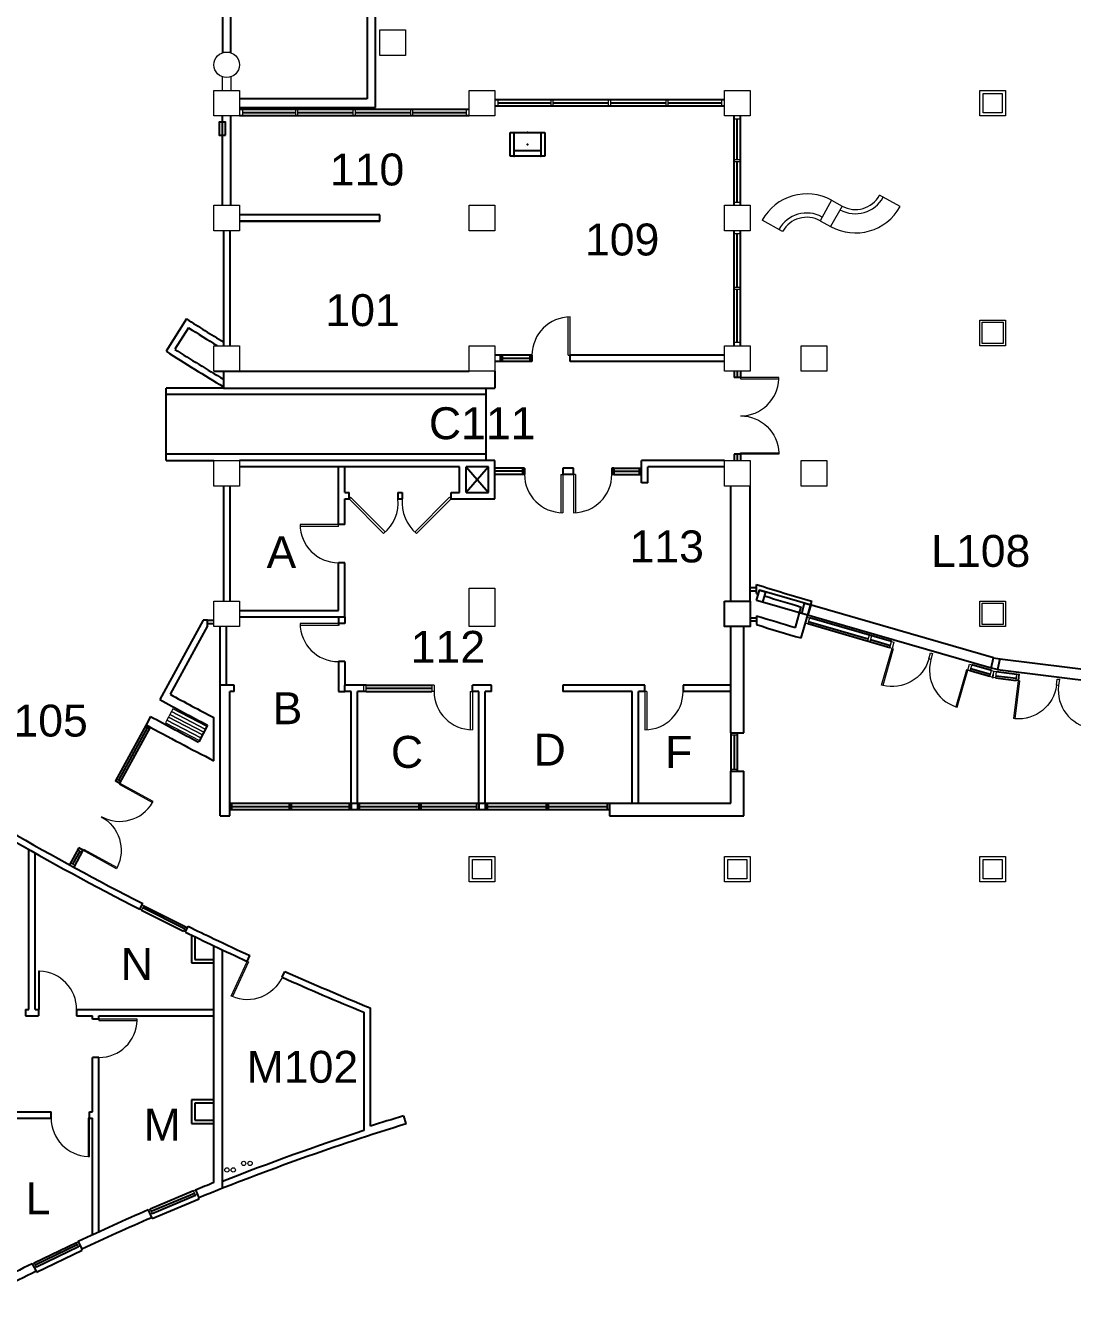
# Model space of a CAD drawing. Header units: inches. Extents: x 727 to 5370, y 324 to 3824.
# Drawn here: x 2094 to 3078, y 950 to 2154 of the extents above; entities that cross this region are included whole.
import ezdxf

# ---------------------------------------------------------------- set-up
doc = ezdxf.new("R2010")
doc.units = ezdxf.units.IN
doc.header["$LTSCALE"] = 48
doc.header["$MEASUREMENT"] = 0
for name, color, linetype, lineweight in [('A-DOOR', 4, 'Continuous', 13), ('A-WALL-JAMB', 6, 'Continuous', 5), ('I-Furn', 30, 'Continuous', 18), ('P-EQPM-2', 2, 'Continuous', 13), ('S-COLS', 6, 'Continuous', 13)]:
    doc.layers.add(name, color=color, linetype=linetype, lineweight=lineweight)
for name, color, linetype in [('A-FLOR-STRS', 4, 'Continuous'), ('A-GLAZ', 3, 'Continuous'), ('A-GLAZ-FRME', 2, 'Continuous'), ('A-GLAZ-FRME-EXTR', 2, 'Continuous'), ('A-PFLR-TEXT', 7, 'Continuous'), ('A-WALL', 5, 'Continuous')]:
    doc.layers.add(name, color=color, linetype=linetype)
doc.styles.get("Standard").update_dxf_attribs({"font": 'arial.ttf'})

# ---------------------------------------------------------------- blocks, each defined once
blk = doc.blocks.new('d_dr90')
blk.add_lwpolyline([(0, 0), (0.033, 0), (0.033, 1), (0, 1)], close=True)
blk.add_arc((0, 0), 1, 0, 88.0908)
blk = doc.blocks.new('A$C1BE84886')
at = {"layer": 'I-Furn', "linetype": 'ByBlock', "lineweight": -2}
for p, q in [((0, 18), (26, 18)), ((0, 0), (0, 18)), ((3, 0), (3, 18)), ((23, 18), (23, 0)), ((26, 18), (26, 0)), ((23, 4.04), (3, 4.04)), ((26, 0), (0, 0))]:
    blk.add_line(p, q, dxfattribs=at)
for p in [(13, 18), (13, 9), (3, 0), (23, 0)]:
    blk.add_point(p, dxfattribs=at)
blk = doc.blocks.new('A$C305C4D1D')
at = {"layer": 'I-Furn'}
for p, q in [((0, 24), (24, 24)), ((0, 0), (0, 24)), ((24, 24), (24, 0)), ((24, 0), (0, 0))]:
    blk.add_line(p, q, dxfattribs=at)

msp = doc.modelspace()

# ---------------------------------------------------------------- linework, layer by layer
at = {"layer": 'A-DOOR'}
for p, q in [((2604.2, 1843.8), (2604.2, 1879.8)), ((2606.2, 1843.8), (2606.2, 1879.8)), ((2604.2, 1843.8), (2606.2, 1843.8)), ((2597.2, 1731.8), (2599.2, 1731.8)), ((2597.2, 1731.8), (2597.2, 1695.8)), ((2599.2, 1731.8), (2599.2, 1695.8)), ((2611.2, 1731.8), (2609.2, 1731.8)), ((2609.2, 1731.8), (2609.2, 1695.8)), ((2611.2, 1731.8), (2611.2, 1695.8)), ((2399.6, 1710.3), (2398.2, 1708.8)), ((2432.2, 1677.7), (2399.6, 1710.3)), ((2460.3, 1677.7), (2492.8, 1710.3)), ((2492.8, 1710.3), (2494.2, 1708.8)), ((2430.7, 1676.3), (2398.2, 1708.8)), ((2461.7, 1676.3), (2494.2, 1708.8)), ((2388.2, 1684.8), (2352.2, 1684.8)), ((2388.2, 1682.8), (2352.2, 1682.8)), ((2388.2, 1682.8), (2388.2, 1684.8)), ((2388.2, 1591.8), (2352.2, 1591.8)), ((2388.2, 1589.8), (2352.2, 1589.8)), ((2512.2, 1527.8), (2514.2, 1527.8)), ((2512.2, 1527.8), (2512.2, 1491.8)), ((2514.2, 1527.8), (2514.2, 1491.8)), ((2678.2, 1527.8), (2676.2, 1527.8)), ((2676.2, 1527.8), (2676.2, 1491.8)), ((2678.2, 1527.8), (2678.2, 1491.8))]:
    msp.add_line(p, q, dxfattribs=at)
for points in [[(2261.8, 1489.6), (2229.8, 1506.2), (2228.4, 1503.6), (2260.4, 1486.9)], [(2263.1, 1492.2), (2231.2, 1508.9), (2229.8, 1506.2), (2261.8, 1489.6)], [(2264.5, 1494.9), (2232.6, 1511.5), (2231.2, 1508.9), (2263.1, 1492.2)], [(2259, 1484.2), (2227.1, 1500.9), (2225.7, 1498.2), (2257.6, 1481.6)], [(2260.4, 1486.9), (2228.4, 1503.6), (2227.1, 1500.9), (2259, 1484.2)]]:
    msp.add_lwpolyline(points, close=True, dxfattribs=at)
for centre, radius, start, end in [((2606.2, 1843.8), 36, 90, 180), ((2599.2, 1731.8), 36, 180, 270), ((2609.2, 1731.8), 36, 270, 0), ((2407.6, 1705), 36.8, 308.9566, 6.0434), ((2484.9, 1705), 36.8, 173.9566, 231.0434), ((2388.2, 1684.8), 36, 180, 270), ((2388.2, 1591.8), 36, 180, 270), ((2514.2, 1527.8), 36, 180, 270), ((2676.2, 1527.8), 36, 270, 0)]:
    msp.add_arc(centre, radius, start, end, dxfattribs=at)
at = {"layer": 'A-FLOR-STRS'}
for p, q in [((2279.2, 2238.8), (2279.2, 2128.2)), ((2287.2, 2128.2), (2287.2, 2230.8)), ((2415.2, 2230.8), (2415.2, 2084.8)), ((2423.2, 2076.8), (2423.2, 2238.8)), ((2415.2, 2084.8), (2295.2, 2084.8)), ((2295.2, 2076.8), (2423.2, 2076.8)), ((2280.2, 1812.8), (2226.2, 1812.8)), ((2226.2, 1744.8), (2226.2, 1812.8)), ((2527.2, 1806.8), (2226.2, 1806.8)), ((2527.2, 1744.8), (2527.2, 1812.8)), ((2527.2, 1750.8), (2226.2, 1750.8)), ((2226.2, 1744.8), (2271.2, 1744.8))]:
    msp.add_line(p, q, dxfattribs=at)
at = {"layer": 'A-GLAZ'}
for p, q in [((2751.2, 2083.8), (2535.2, 2083.8)), ((2511.2, 2074.8), (2295.2, 2074.8)), ((2348.2, 2071.8), (2298.2, 2071.8)), ((2402.2, 2071.8), (2350.2, 2071.8)), ((2456.2, 2071.8), (2404.2, 2071.8)), ((2508.2, 2071.8), (2458.2, 2071.8)), ((2751.2, 2077.8), (2535.2, 2077.8)), ((2588.2, 2080.8), (2538.2, 2080.8)), ((2642.2, 2080.8), (2590.2, 2080.8)), ((2696.2, 2080.8), (2644.2, 2080.8)), ((2748.2, 2080.8), (2698.2, 2080.8)), ((2511.2, 2068.8), (2295.2, 2068.8)), ((2760.2, 1984.8), (2760.2, 2068.8)), ((2763.2, 2027.8), (2763.2, 2065.8)), ((2766.2, 1984.8), (2766.2, 2068.8)), ((2763.2, 1987.8), (2763.2, 2025.8)), ((2760.2, 1852.8), (2760.2, 1960.8)), ((2763.2, 1907.8), (2763.2, 1957.8)), ((2766.2, 1852.8), (2766.2, 1960.8)), ((2763.2, 1855.8), (2763.2, 1905.8)), ((2568.2, 1843.8), (2542.2, 1843.8)), ((2568.2, 1840.8), (2542.2, 1840.8)), ((2568.2, 1837.8), (2542.2, 1837.8)), ((2760.2, 1828.8), (2760.2, 1822.8)), ((2766.2, 1822.8), (2760.2, 1822.8)), ((2763.2, 1828.8), (2763.2, 1822.8)), ((2766.2, 1828.8), (2766.2, 1822.8)), ((2763.2, 1750.8), (2763.2, 1744.8)), ((2561.2, 1737.8), (2535.2, 1737.8)), ((2561.2, 1734.8), (2535.2, 1734.8)), ((2647.2, 1737.8), (2671.2, 1737.8)), ((2647.2, 1734.8), (2671.2, 1734.8)), ((2561.2, 1731.8), (2535.2, 1731.8)), ((2647.2, 1731.8), (2671.2, 1731.8)), ((2906.5, 1568.9), (2829.4, 1591.2)), ((2886.2, 1576.8), (2829.9, 1593.1)), ((2908.2, 1574.6), (2831, 1597)), ((2907.1, 1570.8), (2888.3, 1576.2)), ((3000.5, 1541.7), (2981.9, 1547.1)), ((3001.1, 1543.6), (2982.5, 1549)), ((3002.2, 1547.5), (2983.6, 1552.8)), ((3006.1, 1542.6), (3025.4, 1540.2)), ((3006.6, 1546.6), (3025.9, 1544.2)), ((2414.2, 1533.8), (2476.2, 1533.8)), ((2414.2, 1530.8), (2476.2, 1530.8)), ((3005.9, 1540.6), (3025.2, 1538.2)), ((2414.2, 1527.8), (2476.2, 1527.8)), ((2207.4, 1496.5), (2178.6, 1443.8)), ((2208.4, 1493.6), (2181.6, 1444.5)), ((2211.4, 1494.3), (2182.6, 1441.7)), ((2757.2, 1488.8), (2757.2, 1452.8)), ((2760.2, 1486.8), (2760.2, 1454.8)), ((2763.2, 1488.8), (2763.2, 1452.8)), ((2286.2, 1422.8), (2643.2, 1422.8)), ((2288.2, 1416.8), (2288.2, 1422.8)), ((2342.2, 1416.8), (2342.2, 1422.8)), ((2344.2, 1416.8), (2344.2, 1422.8)), ((2398.2, 1422.8), (2398.2, 1416.8)), ((2400.2, 1422.8), (2400.2, 1416.8)), ((2406.2, 1422.8), (2406.2, 1416.8)), ((2408.2, 1416.8), (2408.2, 1422.8)), ((2463.7, 1422.8), (2463.7, 1416.8)), ((2465.7, 1422.8), (2465.7, 1416.8)), ((2518.2, 1416.8), (2518.2, 1422.8)), ((2520.2, 1422.8), (2520.2, 1416.8)), ((2526.2, 1422.8), (2526.2, 1416.8)), ((2528.2, 1422.8), (2528.2, 1416.8)), ((2583.7, 1416.8), (2583.7, 1422.8)), ((2585.7, 1416.8), (2585.7, 1422.8)), ((2641.2, 1416.8), (2641.2, 1422.8)), ((2286.2, 1416.8), (2643.2, 1416.8)), ((2288.2, 1419.8), (2342.2, 1419.8)), ((2344.2, 1419.8), (2398.2, 1419.8)), ((2408.2, 1419.8), (2463.7, 1419.8)), ((2465.7, 1419.8), (2518.2, 1419.8)), ((2528.2, 1419.8), (2583.7, 1419.8)), ((2585.7, 1419.8), (2641.2, 1419.8)), ((2144.1, 1380.7), (2135.4, 1364.9)), ((2145.1, 1377.8), (2138.4, 1365.6)), ((2148, 1378.5), (2139.4, 1362.7)), ((2243.7, 1304.6), (2204.4, 1324.3)), ((2205.4, 1326.2), (2244.7, 1306.6)), ((2203.3, 1322.2), (2242.7, 1302.6)), ((2252.1, 1058.4), (2211.4, 1041.3)), ((2212.3, 1039.2), (2252.9, 1056.3)), ((2213.2, 1037.2), (2253.8, 1054.2)), ((2102.2, 990.8), (2141.9, 1010)), ((2103.2, 988.8), (2142.8, 1007.9)), ((2143.8, 1005.9), (2104.3, 986.8))]:
    msp.add_line(p, q, dxfattribs=at)
at = {"layer": 'A-GLAZ', "ltscale": 10}
for p, q in [((2213.1, 1032.3), (2257.3, 1050.8)), ((2257.3, 1050.8), (2257, 1051.8)), ((2213.1, 1032.3), (2212.7, 1033.2)), ((2104.4, 981.9), (2147.5, 1002.7)), ((2147.5, 1002.7), (2147.1, 1003.6)), ((2104.4, 981.9), (2104, 982.8))]:
    msp.add_line(p, q, dxfattribs=at)
at = {"layer": 'A-GLAZ-FRME'}
for p, q in [((2760.2, 1750.8), (2760.2, 1744.8)), ((2766.2, 1750.8), (2766.2, 1744.8))]:
    msp.add_line(p, q, dxfattribs=at)
at = {"layer": 'A-GLAZ-FRME-EXTR'}
for p, q in [((3003.2, 1540.9), (3002.7, 1541.1)), ((3003.2, 1540.9), (3003.6, 1540.9)), ((3027.4, 1538), (3028.2, 1543.9))]:
    msp.add_line(p, q, dxfattribs=at)
at = {"layer": 'A-WALL'}
for p, q in [((2279.2, 1984.8), (2279.2, 2068.8)), ((2287.2, 1984.8), (2287.2, 2068.8)), ((2427.2, 1975.8), (2295.2, 1975.8)), ((2427.2, 1969.8), (2427.2, 1975.8)), ((2427.2, 1969.8), (2295.2, 1969.8)), ((2295.2, 1969.8), (2427.2, 1969.8)), ((2280.2, 1960.8), (2280.2, 1852.8)), ((2286.2, 1960.8), (2286.2, 1852.8)), ((2245.5, 1877.9), (2226.2, 1847.5)), ((2247.4, 1869.6), (2234.5, 1849.4)), ((2540.2, 1843.8), (2535.2, 1843.8)), ((2540.2, 1843.8), (2540.2, 1837.8)), ((2542.2, 1843.8), (2540.2, 1843.8)), ((2542.2, 1843.8), (2542.2, 1837.8)), ((2568.2, 1843.8), (2568.2, 1837.8)), ((2570.2, 1843.8), (2568.2, 1843.8)), ((2570.2, 1843.8), (2570.2, 1837.8)), ((2751.2, 1843.8), (2606.2, 1843.8)), ((2606.2, 1837.8), (2606.2, 1843.8)), ((2540.2, 1837.8), (2535.2, 1837.8)), ((2542.2, 1837.8), (2540.2, 1837.8)), ((2570.2, 1837.8), (2568.2, 1837.8)), ((2751.2, 1837.8), (2606.2, 1837.8)), ((2271.2, 1828.8), (2511.2, 1828.8)), ((2280.2, 1828.8), (2280.2, 1812.8)), ((2535.2, 1828.8), (2535.2, 1812.8)), ((2280.2, 1812.8), (2535.2, 1812.8)), ((2766.2, 1750.8), (2760.2, 1750.8)), ((2535.2, 1744.8), (2295.2, 1744.8)), ((2502.2, 1738.8), (2295.2, 1738.8)), ((2388.2, 1684.8), (2388.2, 1738.8)), ((2394.2, 1714.8), (2394.2, 1738.8)), ((2502.2, 1714.8), (2502.2, 1738.8)), ((2529.2, 1738.8), (2508.2, 1714.8)), ((2508.2, 1738.8), (2529.2, 1714.8)), ((2508.2, 1714.8), (2508.2, 1738.8)), ((2529.2, 1738.8), (2508.2, 1738.8)), ((2529.2, 1714.8), (2529.2, 1738.8)), ((2535.2, 1708.8), (2535.2, 1744.8)), ((2561.2, 1737.8), (2561.2, 1731.8)), ((2563.2, 1737.8), (2561.2, 1737.8)), ((2563.2, 1737.8), (2563.2, 1731.8)), ((2599.2, 1737.8), (2599.2, 1731.8)), ((2601.2, 1737.8), (2599.2, 1737.8)), ((2609.2, 1737.8), (2601.2, 1737.8)), ((2609.2, 1731.8), (2609.2, 1737.8)), ((2645.2, 1737.8), (2645.2, 1731.8)), ((2647.2, 1737.8), (2645.2, 1737.8)), ((2647.2, 1737.8), (2647.2, 1731.8)), ((2671.2, 1731.8), (2671.2, 1737.8)), ((2671.2, 1737.8), (2673.2, 1737.8)), ((2671.2, 1737.8), (2671.2, 1731.8)), ((2673.2, 1723.8), (2673.2, 1744.8)), ((2751.2, 1744.8), (2673.2, 1744.8)), ((2751.2, 1738.8), (2679.2, 1738.8)), ((2679.2, 1723.8), (2679.2, 1738.8)), ((2563.2, 1731.8), (2561.2, 1731.8)), ((2609.2, 1731.8), (2599.2, 1731.8)), ((2647.2, 1731.8), (2645.2, 1731.8)), ((2671.2, 1731.8), (2673.2, 1731.8)), ((2679.2, 1723.8), (2673.2, 1723.8)), ((2280.2, 1720.8), (2280.2, 1612.8)), ((2286.2, 1720.8), (2286.2, 1612.8)), ((2394.2, 1714.8), (2398.2, 1714.8)), ((2398.2, 1708.8), (2398.2, 1714.8)), ((2444.2, 1714.8), (2448.2, 1714.8)), ((2444.2, 1714.8), (2444.2, 1708.8)), ((2448.2, 1714.8), (2448.2, 1708.8)), ((2494.2, 1714.8), (2502.2, 1714.8)), ((2494.2, 1708.8), (2494.2, 1714.8)), ((2508.2, 1714.8), (2529.2, 1714.8)), ((2757.2, 1612.8), (2757.2, 1720.8)), ((2775.2, 1612.8), (2775.2, 1720.8)), ((2394.2, 1684.8), (2394.2, 1708.8)), ((2394.2, 1708.8), (2398.2, 1708.8)), ((2444.2, 1708.8), (2448.2, 1708.8)), ((2494.2, 1708.8), (2535.2, 1708.8)), ((2394.2, 1684.8), (2388.2, 1684.8)), ((2394.2, 1648.8), (2388.2, 1648.8)), ((2388.2, 1603.8), (2388.2, 1648.8)), ((2394.2, 1597.8), (2394.2, 1648.8)), ((2781.2, 1625.2), (2775.2, 1625.2)), ((2781.2, 1620), (2781.2, 1628.4)), ((2781.2, 1622.2), (2775.2, 1622.2)), ((3003.9, 1559.5), (2784, 1623.1)), ((2295.2, 1603.8), (2388.2, 1603.8)), ((3001.9, 1549.6), (2787, 1611.8)), ((2817.8, 1588), (2823.3, 1607.2)), ((2823.2, 1578.1), (2833.2, 1612.7)), ((2261.2, 1594.8), (2220.4, 1520.2)), ((2265.2, 1589.6), (2230, 1525.2)), ((2265.2, 1594.8), (2261.2, 1594.8)), ((2265.2, 1589.6), (2265.2, 1594.8)), ((2265.2, 1594.8), (2271.2, 1594.8)), ((2265.2, 1591.8), (2271.2, 1591.8)), ((2295.2, 1597.8), (2394.2, 1597.8)), ((2388.2, 1597.8), (2388.2, 1589.8)), ((2394.2, 1591.8), (2388.2, 1591.8)), ((2394.2, 1597.8), (2394.2, 1591.8)), ((2781.2, 1596.8), (2775.2, 1596.8)), ((2781.2, 1593.8), (2775.2, 1593.8)), ((2781.2, 1599), (2781.2, 1590.6)), ((2277.2, 1533.8), (2277.2, 1588.8)), ((2283.2, 1533.8), (2283.2, 1588.8)), ((2757.2, 1488.8), (2757.2, 1588.8)), ((2769.2, 1488.8), (2769.2, 1588.8)), ((2388.2, 1555.8), (2388.2, 1527.8)), ((2394.2, 1555.8), (2388.2, 1555.8)), ((2394.2, 1555.8), (2394.2, 1533.8)), ((3009.8, 1558.3), (3219.3, 1532.5)), ((3007.8, 1548.4), (3218, 1522.6)), ((2290.2, 1533.8), (2277.2, 1533.8)), ((2277.2, 1410.8), (2277.2, 1533.8)), ((2290.2, 1527.8), (2290.2, 1533.8)), ((2394.2, 1527.8), (2394.2, 1533.8)), ((2414.2, 1533.8), (2394.2, 1533.8)), ((2532.2, 1533.8), (2514.2, 1533.8)), ((2514.2, 1527.8), (2514.2, 1533.8)), ((2532.2, 1527.8), (2532.2, 1533.8)), ((2601.2, 1533.8), (2599.2, 1533.8)), ((2599.2, 1533.8), (2599.2, 1527.8)), ((2676.2, 1533.8), (2601.2, 1533.8)), ((2676.2, 1527.8), (2676.2, 1533.8)), ((2712.2, 1533.8), (2712.2, 1527.8)), ((2757.2, 1533.8), (2712.2, 1533.8)), ((2286.2, 1410.8), (2286.2, 1527.8)), ((2290.2, 1527.8), (2286.2, 1527.8)), ((2392.2, 1527.8), (2394.2, 1527.8)), ((2400.2, 1527.8), (2394.2, 1527.8)), ((2400.2, 1422.8), (2400.2, 1527.8)), ((2406.2, 1422.8), (2406.2, 1527.8)), ((2414.2, 1527.8), (2406.2, 1527.8)), ((2520.2, 1527.8), (2514.2, 1527.8)), ((2520.2, 1422.8), (2520.2, 1527.8)), ((2532.2, 1527.8), (2526.2, 1527.8)), ((2526.2, 1422.8), (2526.2, 1527.8)), ((2664.2, 1527.8), (2599.2, 1527.8)), ((2664.2, 1422.8), (2664.2, 1527.8)), ((2676.2, 1527.8), (2670.2, 1527.8)), ((2670.2, 1422.8), (2670.2, 1527.8)), ((2757.2, 1527.8), (2712.2, 1527.8)), ((2211.7, 1504.4), (2207.4, 1496.5)), ((2265.2, 1496.2), (2256.9, 1480.3)), ((2271.2, 1462.7), (2271.2, 1503.2)), ((2757.2, 1488.8), (2769.2, 1488.8)), ((2757.2, 1422.8), (2757.2, 1452.8)), ((2757.2, 1452.8), (2769.2, 1452.8)), ((2769.2, 1410.8), (2769.2, 1452.8)), ((2182.6, 1441.7), (2178.6, 1443.8)), ((2643.2, 1422.8), (2757.2, 1422.8)), ((2643.2, 1422.8), (2643.2, 1410.8)), ((2277.2, 1410.8), (2286.2, 1410.8)), ((2643.2, 1410.8), (2769.2, 1410.8)), ((2097.2, 1228.8), (2097.2, 1379.3)), ((2103.2, 1228.8), (2103.2, 1375.9)), ((2148, 1378.5), (2144.1, 1380.7)), ((2201.5, 1323.1), (2204.3, 1328.5)), ((2201.5, 1323.1), (2204.3, 1328.5)), ((2244.5, 1301.7), (2247.1, 1307.1)), ((2244.5, 1301.7), (2247.1, 1307.1)), ((2250.2, 1298.9), (2250.2, 1272.8)), ((2253.2, 1297.4), (2253.2, 1275.8)), ((2271.2, 1066.2), (2271.2, 1288.8)), ((2279.2, 1060.7), (2279.2, 1285)), ((2302.5, 1274.1), (2305.1, 1279.5)), ((2250.2, 1272.8), (2271.2, 1272.8)), ((2253.2, 1275.8), (2271.2, 1275.8)), ((2335.3, 1259.2), (2337.8, 1264.7)), ((2094.2, 1228.8), (2094.2, 1222.8)), ((2094.2, 1228.8), (2097.2, 1228.8)), ((2103.2, 1228.8), (2106.2, 1228.8)), ((2106.2, 1228.8), (2106.2, 1222.8)), ((2142.2, 1228.8), (2271.2, 1228.8)), ((2142.2, 1228.8), (2142.2, 1222.8)), ((2418.2, 1230.4), (2418.2, 1119.1)), ((2094.2, 1222.8), (2106.2, 1222.8)), ((2142.2, 1222.8), (2157.2, 1222.8)), ((2157.2, 1219.8), (2157.2, 1222.8)), ((2163.2, 1219.8), (2157.2, 1219.8)), ((2163.2, 1222.8), (2271.2, 1222.8)), ((2163.2, 1219.8), (2163.2, 1222.8)), ((2412.2, 1226.4), (2412.2, 1115.1)), ((2163.2, 1183.8), (2157.2, 1183.8)), ((2157.2, 1132.8), (2157.2, 1183.8)), ((2163.2, 1019.9), (2163.2, 1183.8)), ((2271.2, 1143.8), (2250.2, 1143.8)), ((2250.2, 1143.8), (2250.2, 1121.8)), ((2049.2, 1132.8), (2118.2, 1132.8)), ((2118.2, 1126.8), (2118.2, 1132.8)), ((2154.2, 1126.8), (2154.2, 1132.8)), ((2154.2, 1132.8), (2157.2, 1132.8)), ((2253.2, 1140.8), (2253.2, 1124.8)), ((2271.2, 1140.8), (2253.2, 1140.8)), ((2055.2, 1126.8), (2118.2, 1126.8)), ((2154.2, 1126.8), (2157.2, 1126.8)), ((2157.2, 1017.1), (2157.2, 1126.8)), ((2250.2, 1121.8), (2271.2, 1121.8)), ((2253.2, 1124.8), (2271.2, 1124.8)), ((2449.4, 1128.9), (2451.7, 1121.3)), ((2253.9, 1059.2), (2257, 1051.8)), ((2209.5, 1040.5), (2212.7, 1033.2)), ((2143.7, 1010.8), (2147.1, 1003.6)), ((2100.4, 989.9), (2104, 982.8))]:
    msp.add_line(p, q, dxfattribs=at)
for points in [[(2282.2, 2050.8), (2282.2, 2062.8), (2276.2, 2062.8), (2276.2, 2050.8)], [(2781.2, 1613.4), (2784, 1623.1), (2789.8, 1621.4), (2787, 1611.8)], [(2823.7, 1601.2), (2826.4, 1610.8), (2832.2, 1609.1), (2829.4, 1599.5)], [(3001.9, 1549.6), (3003.9, 1559.5), (3009.8, 1558.3), (3007.8, 1548.4)]]:
    msp.add_lwpolyline(points, close=True, dxfattribs=at)
for points in [[(2751.2, 1612.8), (2775.2, 1612.8), (2775.2, 1588.8), (2751.2, 1588.8), (2751.2, 1612.8)], [(2388.2, 1527.8), (2394.2, 1527.8)]]:
    msp.add_lwpolyline(points, dxfattribs=at)
for centre, radius, start, end in [((3464.2, 3794.2), 2271, 237.5456, 238.5767), ((3464.2, 3794.2), 2277, 237.6966, 238.4962), ((3464.2, 3794.2), 2307, 237.5456, 239.1214), ((3464.2, 3794.2), 2301, 237.695, 239.032), ((3464.2, 3794.2), 2271, 252.4974, 253.8681), ((3464.2, 3794.2), 2279, 252.5608, 252.6065), ((3464.2, 3794.2), 2279, 252.7574, 253.6669), ((3464.2, 3794.2), 2299, 252.7174, 253.6687), ((3464.2, 3794.2), 2307, 252.7792, 253.8681), ((3464.2, 3794.2), 2592, 241.3227, 242.4465), ((3464.2, 3794.2), 2583, 241.4558, 242.4924), ((3464.2, 3794.2), 2619, 241.3227, 242.9018), ((3464.2, 3794.2), 2610, 241.3227, 242.4465), ((3464.2, 3794.2), 2769, 239.9759, 242.9339), ((3464.2, 3794.2), 2775, 239.9748, 242.9339), ((3464.2, 3794.2), 2775, 243.925, 244.5382), ((3464.2, 3794.2), 2775, 243.925, 243.9881), ((3464.2, 3794.2), 2769, 243.925, 244.479), ((3464.2, 3794.2), 2769, 244.479, 245.2523), ((3464.2, 3794.2), 2775, 244.5382, 245.2523), ((3464.2, 3794.2), 2769, 245.9973, 247.8054), ((3464.2, 3794.2), 2775, 245.9957, 247.7221), ((3131.8, -1091.8), 2315.2, 107.0808, 112.2008), ((3131.8, -1091.8), 2323.2, 107.0808, 107.8869), ((3131.8, -1091.8), 2321.2, 108.0586, 111.5484), ((3131.8, -1091.8), 2323.2, 111.7411, 112.2008), ((3131.8, -1091.8), 2323.2, 113.3888, 115.1709), ((3131.8, -1091.8), 2315.2, 113.3888, 115.1709), ((3131.8, -1091.8), 2323.2, 116.3547, 118.1368), ((3131.8, -1091.8), 2315.2, 116.3547, 118.1368)]:
    msp.add_arc(centre, radius, start, end, dxfattribs=at)
at = {"layer": 'A-WALL-JAMB'}
for p, q in [((2538.2, 2083.8), (2538.2, 2077.8)), ((2588.2, 2077.8), (2588.2, 2083.8)), ((2590.2, 2077.8), (2590.2, 2083.8)), ((2642.2, 2077.8), (2642.2, 2083.8)), ((2644.2, 2077.8), (2644.2, 2083.8)), ((2696.2, 2077.8), (2696.2, 2083.8)), ((2698.2, 2077.8), (2698.2, 2083.8)), ((2748.2, 2083.8), (2748.2, 2077.8)), ((2298.2, 2074.8), (2298.2, 2068.8)), ((2348.2, 2068.8), (2348.2, 2074.8)), ((2350.2, 2068.8), (2350.2, 2074.8)), ((2402.2, 2068.8), (2402.2, 2074.8)), ((2404.2, 2068.8), (2404.2, 2074.8)), ((2456.2, 2068.8), (2456.2, 2074.8)), ((2458.2, 2068.8), (2458.2, 2074.8)), ((2508.2, 2074.8), (2508.2, 2068.8)), ((2766.2, 2065.8), (2760.2, 2065.8)), ((2760.2, 2027.8), (2766.2, 2027.8)), ((2760.2, 2025.8), (2766.2, 2025.8)), ((2760.2, 1987.8), (2766.2, 1987.8)), ((2766.2, 1957.8), (2760.2, 1957.8)), ((2760.2, 1907.8), (2766.2, 1907.8)), ((2760.2, 1905.8), (2766.2, 1905.8)), ((2766.2, 1855.8), (2760.2, 1855.8)), ((2412.2, 1527.8), (2412.2, 1533.8)), ((2414.2, 1527.8), (2414.2, 1533.8)), ((2476.2, 1533.8), (2476.2, 1527.8)), ((2478.2, 1533.8), (2476.2, 1533.8)), ((2478.2, 1533.8), (2478.2, 1527.8)), ((2478.2, 1527.8), (2476.2, 1527.8))]:
    msp.add_line(p, q, dxfattribs=at)
msp.add_lwpolyline([(2827.2, 1591.8), (2828.9, 1597.6), (2831, 1597), (2829.4, 1591.2), (2827.2, 1591.8)], dxfattribs=at)
for points in [[(2885.6, 1574.9), (2887.3, 1580.7), (2889.4, 1580.1), (2887.8, 1574.3)], [(2906.5, 1568.9), (2908.2, 1574.6), (2910.3, 1574), (2908.7, 1568.3)], [(2943.3, 1558.3), (2944.9, 1564), (2946.8, 1563.5), (2945.2, 1557.7)], [(2979.8, 1547.7), (2981.4, 1553.5), (2983.6, 1552.8), (2981.9, 1547.1)], [(3000.5, 1541.7), (3002.2, 1547.5), (3004.4, 1546.8), (3002.7, 1541.1)], [(3003.6, 1540.9), (3004.4, 1546.8), (3006.6, 1546.6), (3005.9, 1540.6)], [(3025.2, 1538.2), (3025.9, 1544.2), (3028.2, 1543.9), (3027.4, 1538)], [(3063.2, 1533.6), (3063.9, 1539.5), (3065.9, 1539.3), (3065.1, 1533.3)], [(2210.4, 1492.6), (2206.5, 1494.7), (2207.4, 1496.5), (2211.4, 1494.3)], [(2757.2, 1488.8), (2763.2, 1488.8), (2763.2, 1486.8), (2757.2, 1486.8)], [(2182.6, 1441.7), (2178.6, 1443.8), (2179.6, 1445.6), (2183.5, 1443.4)], [(2757.2, 1454.8), (2763.2, 1454.8), (2763.2, 1452.8), (2757.2, 1452.8)], [(2147.1, 1376.8), (2143.1, 1378.9), (2144.1, 1380.7), (2148, 1378.5)], [(2139.4, 1362.7), (2135.4, 1364.9), (2136.4, 1366.6), (2140.4, 1364.5)], [(2201.5, 1323.1), (2203.6, 1327.1), (2205.4, 1326.2), (2203.3, 1322.2)], [(2242.7, 1302.6), (2244.7, 1306.6), (2246.5, 1305.7), (2244.5, 1301.7)], [(2253.8, 1054.3), (2252.1, 1058.4), (2253.9, 1059.2), (2255.6, 1055)], [(2211.3, 1036.4), (2209.5, 1040.5), (2211.4, 1041.3), (2213.2, 1037.2)], [(2143.8, 1005.9), (2141.9, 1010), (2143.7, 1010.8), (2145.6, 1006.7)], [(2102.4, 985.9), (2100.4, 989.9), (2102.2, 990.8), (2104.2, 986.8)]]:
    msp.add_lwpolyline(points, close=True, dxfattribs=at)
at = {"layer": 'I-Furn'}
for p, q in [((2851.8, 1989.5), (2841.1, 1970.2)), ((2851.8, 1989.5), (2861.6, 1984)), ((2916.2, 1983.5), (2896.9, 1994.2)), ((2861.6, 1984), (2850.9, 1964.8)), ((2805.7, 1960.1), (2786.5, 1970.8)), ((2841.1, 1970.2), (2850.9, 1964.8))]:
    msp.add_line(p, q, dxfattribs=at)
for centre, radius, start, end in [((2828.5, 1947.5), 48, 61.0049, 151.0049), ((2874.2, 2006.8), 30, 241.0049, 331.0049), ((2874.2, 2006.8), 26, 241.0049, 331.0049), ((2828.5, 1947.5), 30, 61.0049, 151.0049), ((2874.2, 2006.8), 48, 241.0049, 331.0049), ((2828.5, 1947.5), 26, 61.0049, 151.0049)]:
    msp.add_arc(centre, radius, start, end, dxfattribs=at)
at = {"layer": 'P-EQPM-2'}
for centre in [(2299.2, 1084.2), (2305.2, 1084.2), (2283.4, 1078.1), (2289.4, 1078.1)]:
    msp.add_circle(centre, 2, dxfattribs=at)
at = {"layer": 'S-COLS'}
for p, q in [((2279.2, 2092.8), (2279.2, 2105.5)), ((2287.2, 2105.5), (2287.2, 2092.8))]:
    msp.add_line(p, q, dxfattribs=at)
for points in [[(2271.2, 2092.8), (2295.2, 2092.8), (2295.2, 2068.8), (2271.2, 2068.8), (2271.2, 2092.8)], [(2511.2, 2092.8), (2535.2, 2092.8), (2535.2, 2068.8), (2511.2, 2068.8), (2511.2, 2092.8)], [(2751.2, 2092.8), (2775.2, 2092.8), (2775.2, 2068.8), (2751.2, 2068.8), (2751.2, 2092.8)], [(2991.2, 2092.8), (3015.2, 2092.8), (3015.2, 2068.8), (2991.2, 2068.8), (2991.2, 2092.8)], [(2271.2, 1984.8), (2295.2, 1984.8), (2295.2, 1960.8), (2271.2, 1960.8), (2271.2, 1984.8)], [(2511.2, 1984.8), (2535.2, 1984.8), (2535.2, 1960.8), (2511.2, 1960.8), (2511.2, 1984.8)], [(2751.2, 1984.8), (2775.2, 1984.8), (2775.2, 1960.8), (2751.2, 1960.8), (2751.2, 1984.8)], [(2991.2, 1876.8), (3015.2, 1876.8), (3015.2, 1852.8), (2991.2, 1852.8), (2991.2, 1876.8)], [(2271.2, 1852.8), (2295.2, 1852.8), (2295.2, 1828.8), (2271.2, 1828.8), (2271.2, 1852.8)], [(2511.2, 1852.8), (2535.2, 1852.8), (2535.2, 1828.8), (2511.2, 1828.8), (2511.2, 1852.8)], [(2751.2, 1852.8), (2775.2, 1852.8), (2775.2, 1828.8), (2751.2, 1828.8), (2751.2, 1852.8)], [(2823.2, 1852.8), (2847.2, 1852.8), (2847.2, 1828.8), (2823.2, 1828.8), (2823.2, 1852.8)], [(2271.2, 1744.8), (2295.2, 1744.8), (2295.2, 1720.8), (2271.2, 1720.8), (2271.2, 1744.8)], [(2751.2, 1744.8), (2775.2, 1744.8), (2775.2, 1720.8), (2751.2, 1720.8), (2751.2, 1744.8)], [(2823.2, 1744.8), (2847.2, 1744.8), (2847.2, 1720.8), (2823.2, 1720.8), (2823.2, 1744.8)], [(2511.2, 1624.8), (2535.2, 1624.8), (2535.2, 1588.8), (2511.2, 1588.8), (2511.2, 1624.8)], [(2271.2, 1612.8), (2295.2, 1612.8), (2295.2, 1588.8), (2271.2, 1588.8), (2271.2, 1612.8)], [(2991.2, 1612.8), (3015.2, 1612.8), (3015.2, 1588.8), (2991.2, 1588.8), (2991.2, 1612.8)], [(2991.2, 1612.8), (3015.2, 1612.8), (3015.2, 1588.8), (2991.2, 1588.8), (2991.2, 1612.8)], [(2511.2, 1372.8), (2535.2, 1372.8), (2535.2, 1348.8), (2511.2, 1348.8), (2511.2, 1372.8)], [(2751.2, 1372.8), (2775.2, 1372.8), (2775.2, 1348.8), (2751.2, 1348.8), (2751.2, 1372.8)], [(2991.2, 1372.8), (3015.2, 1372.8), (3015.2, 1348.8), (2991.2, 1348.8), (2991.2, 1372.8)]]:
    msp.add_lwpolyline(points, dxfattribs=at)
for points in [[(2994.2, 2089.8), (3012.2, 2089.8), (3012.2, 2071.8), (2994.2, 2071.8)], [(2993.2, 1874.8), (3013.2, 1874.8), (3013.2, 1854.8), (2993.2, 1854.8)], [(2993.2, 1610.8), (3013.2, 1610.8), (3013.2, 1590.8), (2993.2, 1590.8)], [(2514.2, 1369.8), (2532.2, 1369.8), (2532.2, 1351.8), (2514.2, 1351.8)], [(2754.2, 1369.8), (2772.2, 1369.8), (2772.2, 1351.8), (2754.2, 1351.8)], [(2994.2, 1369.8), (3012.2, 1369.8), (3012.2, 1351.8), (2994.2, 1351.8)]]:
    msp.add_lwpolyline(points, close=True, dxfattribs=at)
msp.add_circle((2283.2, 2116.8), 12, dxfattribs=at)

# ---------------------------------------------------------------- block references
msp.add_blockref('A$C305C4D1D', (2427.2, 2125.6))
at = {"xscale": 1.246338590588493, "yscale": 1.246338590588493, "zscale": 1.246338590588493}
msp.add_blockref('A$C1BE84886', (2549.8, 2030.8), dxfattribs=at)
at = {"layer": 'A-DOOR'}
for p, xscale, yscale, zscale, rotation in [((2766.2, 1822.8), 36.00000000014916, 36.00000000014916, 36.00000000014916, 269.9999999938987), ((2766.2, 1750.8), 36.00000000014916, -35.99999999999091, 36.00000000014916, 89.99999999389877), ((2908.7, 1568.3), 36.00000000000043, -36, 36.00000000000043, 343.8680708965679), ((2979.8, 1547.7), 35.99999999999956, 35.99999999999956, 35.99999999999956, 163.8680708965675), ((3027.4, 1538), 36.0000000000003, -36, 36.0000000000003, 353.0038177420977), ((3100.9, 1528.9), 36.0000000000003, 36.0000000000003, 36.0000000000003, 173.0038177420977), ((2182.6, 1441.7), 36.00000000027921, 36.00000000027921, 36.00000000027921, 241.3227185439731), ((2148, 1378.5), 36.00000000027921, -35.99999999999091, 36.00000000027921, 61.32271854397309), ((2302.6, 1274.1), 35.99999999999964, -36, 35.99999999999964, 335.1914214088138), ((2163.2, 1219.8), 36, 36, 36, 270), ((2154.2, 1126.8), 36, 36, 36, 180.0000000000782)]:
    msp.add_blockref('d_dr90', p, dxfattribs=dict(at, xscale=xscale, yscale=yscale, zscale=zscale, rotation=rotation))
at = {"layer": 'A-DOOR', "xscale": 36, "yscale": 36, "zscale": 36}
msp.add_blockref('d_dr90', (2106.2, 1228.8), dxfattribs=at)

# ---------------------------------------------------------------- texts
at = {"layer": 'A-PFLR-TEXT', "ltscale": 10}
for s, p in [('110', (2380.2, 2003.4)), ('109', (2620, 1937.6)), ('101', (2376, 1871.2)), ('C111', (2473.3, 1764.9)), ('A', (2320.7, 1643.7)), ('113', (2661.9, 1649.1)), ('L108', (2945.4, 1644.9)), ('112', (2456.2, 1554.7)), ('B', (2326.4, 1497)), ('C105', (2052.5, 1485.4)), ('C', (2437.6, 1456)), ('D', (2571.7, 1458.1)), ('F', (2695.3, 1456)), ('N', (2183.6, 1256.7)), ('M102', (2302, 1160)), ('M', (2205.2, 1105.6)), ('L', (2094.2, 1036.4))]:
    msp.add_text(s, height=30, dxfattribs=at).set_placement(p)

doc.saveas('drawing.dxf')
